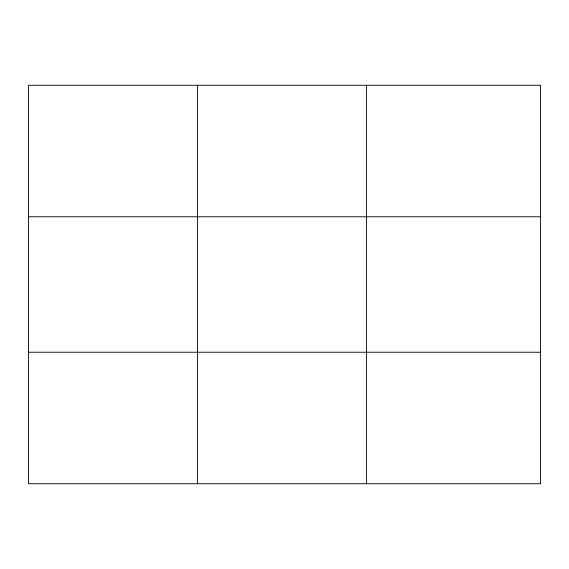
<?xml version="1.0" encoding="UTF-8"?>
<svg xmlns="http://www.w3.org/2000/svg" width="569" height="569" viewBox="0 0 569 569"><rect width="100%" height="100%" fill="white"/><g stroke="black" fill="none" stroke-linecap="round" stroke-linejoin="round"><path stroke-width="0.85" d="M197.443 483.735L197.443 85.265M366.436 483.735L366.436 85.265M28.45 216.761L540.55 216.761M28.45 352.239L540.55 352.239M540.55 85.265L540.55 483.735L28.45 483.735L28.45 85.265L540.55 85.265"/></g></svg>
